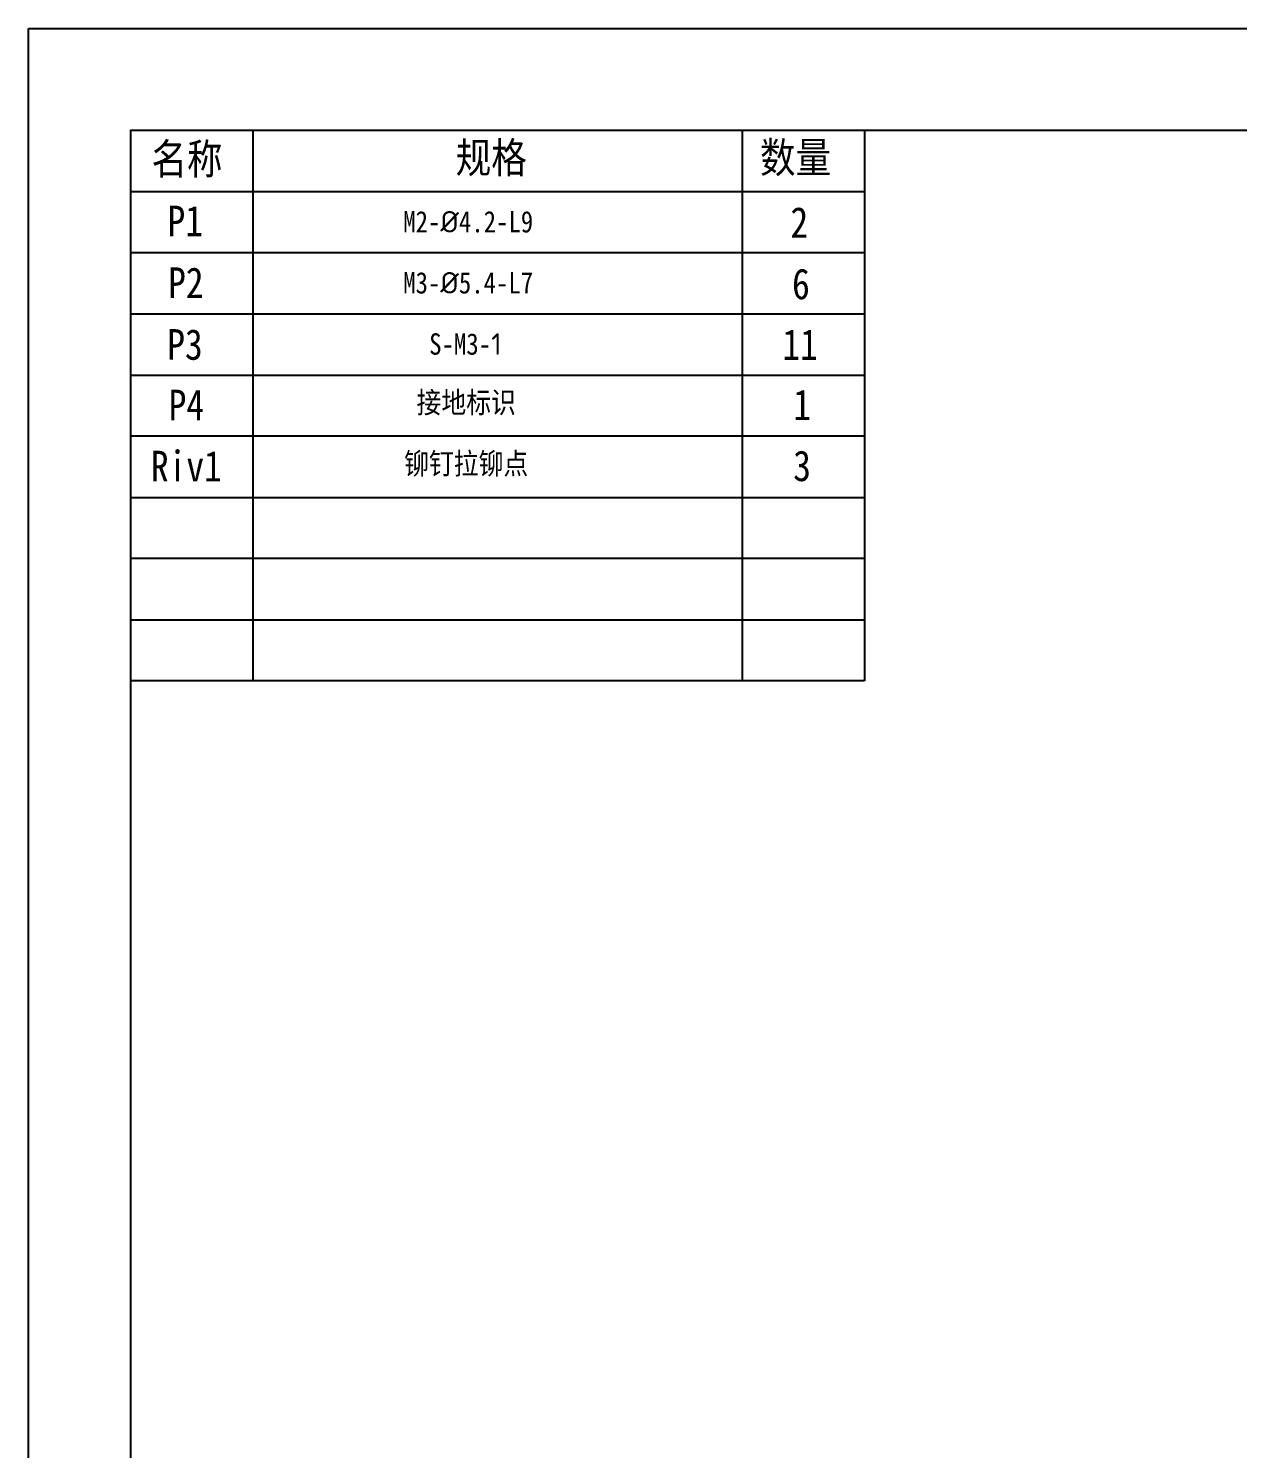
# Model space of a CAD drawing. Header units: millimetres. Extents: x 0 to 8948, y -1340 to 1100.
# Drawn here: x 6031.8 to 6328.3, y -588.2 to -239.9 of the extents above; entities that cross this region are included whole.
import ezdxf

# ---------------------------------------------------------------- set-up
doc = ezdxf.new("R2010")
doc.units = ezdxf.units.MM
doc.header["$LTSCALE"] = 85.25
doc.layers.get('0').update_dxf_attribs({"linetype": 'CONTINUOUS'})
doc.styles.get("Standard").update_dxf_attribs({"font": 'txt', "width": 0.85})

msp = doc.modelspace()

# ---------------------------------------------------------------- linework, layer by layer
at = {"color": 7, "linetype": 'Continuous'}
for p, q in [((6031.815, -1339.944), (6031.815, -239.944)), ((6031.815, -239.944), (7581.815, -239.944))]:
    msp.add_line(p, q, dxfattribs=at)
msp.add_line((6056.815, -264.944), (6056.815, -384.944))
at = {"color": 7, "true_color": 0xffffff}
for p, q in [((6086.815, -264.944), (6086.815, -309.944)), ((6206.815, -264.944), (6206.815, -309.944)), ((6236.815, -264.944), (6236.815, -309.944)), ((6086.815, -309.944), (6086.815, -399.944)), ((6206.815, -309.944), (6206.815, -399.944)), ((6236.815, -309.944), (6236.815, -399.944))]:
    msp.add_line(p, q, dxfattribs=at)
at = {"color": 7, "linetype": 'Continuous'}
msp.add_lwpolyline([(6056.815, -1314.944), (7556.815, -1314.944), (7556.815, -264.944), (6056.815, -264.944)], close=True, dxfattribs=at)
at = {"color": 7, "true_color": 0xffffff}
for points in [[(6236.815, -264.944), (6056.815, -264.944)], [(6056.815, -279.944), (6236.815, -279.944)], [(6236.815, -294.944), (6056.815, -294.944)], [(6056.815, -309.944), (6236.815, -309.944)], [(6056.815, -324.944), (6236.815, -324.944)], [(6236.815, -339.944), (6056.815, -339.944)], [(6056.815, -354.944), (6236.815, -354.944)], [(6236.815, -369.944), (6056.815, -369.944)], [(6056.815, -384.944), (6236.815, -384.944)], [(6236.815, -399.944), (6056.815, -399.944)]]:
    msp.add_lwpolyline(points, dxfattribs=at)

# ---------------------------------------------------------------- texts
at = {"lineweight": -3, "char_height": 7.5163, "width": 32.26492, "attachment_point": 5}
for s, insert in [('{\\fSimSun|b0|i0|c134|p54;名称}', (6070.707, -272.361)), ('{\\fSimSun|b0|i0|c134|p54;规格}', (6145.315, -272.052)), ('{\\fSimSun|b0|i0|c134|p54;数量}', (6219.947, -272.031)), ('{\\fSimSun|b0|i0|c134|p54;2}', (6220.854, -287.519)), ('{\\fSimSun|b0|i0|c134|p54;6}', (6221.254, -302.651)), ('{\\fSimSun|b0|i0|c134|p54;P3}', (6070.206, -317.505)), ('{\\fSimSun|b0|i0|c134|p54;11}', (6221.063, -317.471)), ('{\\fSimSun|b0|i0|c134|p54;P4}', (6070.549, -332.28)), ('{\\fSimSun|b0|i0|c134|p54;1}', (6221.537, -332.251)), ('{\\fSimSun|b0|i0|c134|p54;Riv1}', (6070.549, -347.28)), ('{\\fSimSun|b0|i0|c134|p54;3}', (6221.537, -347.251))]:
    msp.add_mtext(s, dxfattribs=dict(at, insert=insert))
at = {"color": 1, "lineweight": -3, "char_height": 7.5163, "width": 32.26492, "attachment_point": 5}
for s, insert in [('{\\fSimSun|b0|i0|c134|p54;P1}', (6070.276, -287.165)), ('{\\fSimSun|b0|i0|c134|p54;P2}', (6070.418, -302.3))]:
    msp.add_mtext(s, dxfattribs=dict(at, insert=insert))
at = {"char_height": 5.25, "width": 100.18624, "attachment_point": 5}
for s, insert in [('{\\fSimSun|b0|i0|c134|p54;M2-\\fISOCPEUR|b0|i0|c0|p34;\\W1;%%C\\fSimSun|b0|i0|c134|p54;\\W0.85;4.2-L9}', (6139.67, -287.397)), ('{\\fSimSun|b0|i0|c134|p54;M3-\\fISOCPEUR|b0|i0|c0|p34;\\W1;%%C\\fSimSun|b0|i0|c134|p54;\\W0.85;5.4-L7}', (6139.661, -302.367)), ('{\\fSimSun|b0|i0|c134|p54;S-M3-\\fISOCPEUR|b0|i0|c0|p34;\\W1;1}', (6139.003, -317.377)), ('{\\fSimSun|b0|i0|c134|p54;接地标识}', (6139.171, -331.947)), ('{\\fSimSun|b0|i0|c134|p54;铆钉拉铆点}', (6139.171, -346.947))]:
    msp.add_mtext(s, dxfattribs=dict(at, insert=insert))

doc.saveas('drawing.dxf')
